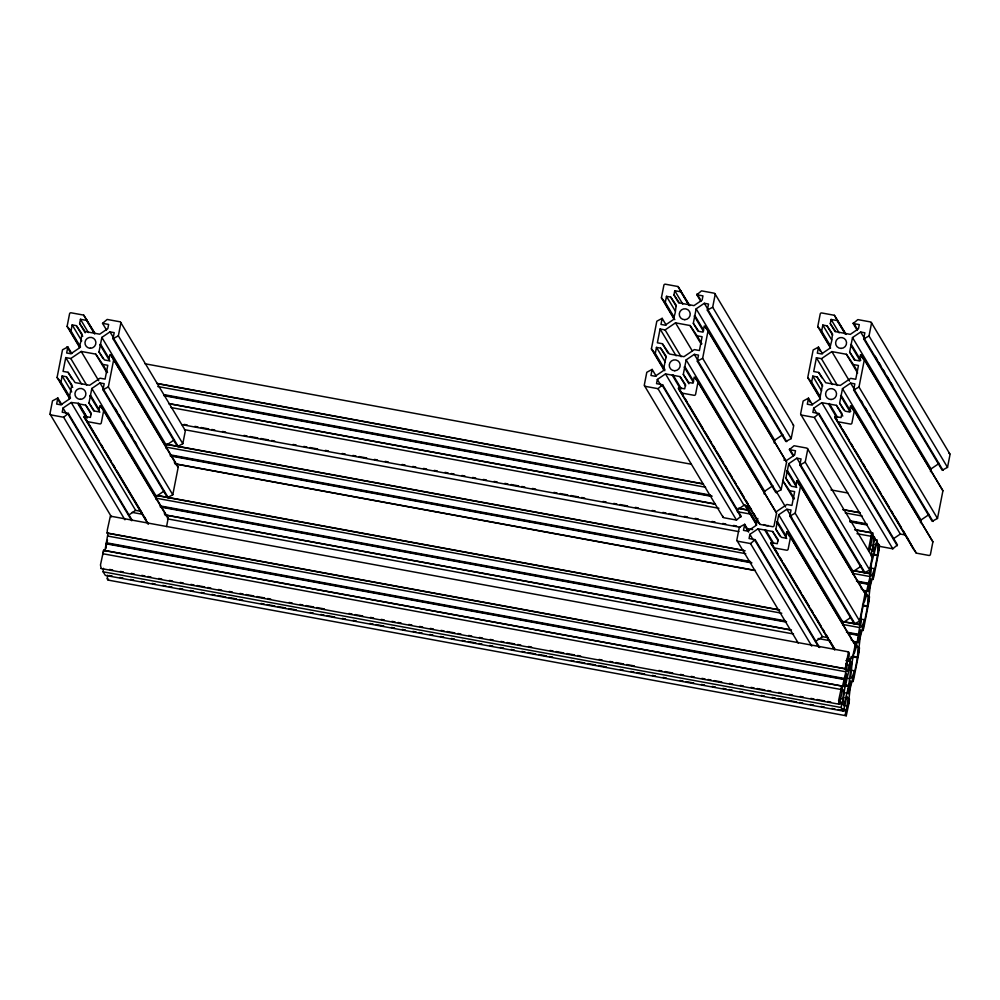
<?xml version="1.0" encoding="UTF-8"?>
<svg xmlns="http://www.w3.org/2000/svg" width="1000" height="1000" viewBox="0 0 1000 1000"><rect width="100%" height="100%" fill="white"/><g stroke="black" fill="none" stroke-linecap="round" stroke-linejoin="round"><path stroke-width="1.5" d="M842.925 708.838L846.438 710.138L848.037 698.238L846.862 696.275L843.462 711.125L105.35 575.388L103.112 571.812L103.438 568.312M843.462 711.125L841.237 707.55L841.862 702.487L838.8 701.925M101.137 568.513L100.487 564.888L103.637 550.25L841.762 685.987L841.162 692.163L845.888 671.787L846.338 663.5L845.275 668.9L107.15 533.162L107.35 529.825L110.363 516.138L848.475 651.875L849.3 653.25L848.988 656.725L847.425 661.725L846.637 669.438L847.812 671.4L851.225 656.525L852.35 658.3L855.913 641.825L855.312 648L857.2 642.125L860.825 619.913L860.487 619.35L859.425 624.738L842.55 621.638M104.925 550.55L108.075 532.962M107.575 575.225L107.263 578.75M845.275 668.9L848.475 651.875M841.862 702.487L842.3 703.225L843.9 691.325L842.738 689.362L839.338 704.212M846 709.4L845.387 714.488M848.637 686.012L851.6 663.15L850.888 661.975L844.65 688.975L842.675 703.838L843.787 705.713L848.637 686.012L844.038 685.175M859.425 624.738L859.762 620.538M854.35 670.812L854.75 671.488L857.463 657.7L858.062 647.163L856.888 645.2L854.475 652.712L854.075 652.025L852.35 660.812L850.775 676.35L851.95 678.312L854.35 670.812L849.75 669.963M852.562 570.562L869.45 573.675L869.837 569.188M864.975 593.938L865.925 590.763L865.337 596.925L870.062 576.55L870.5 568.275L869.45 573.675M864.375 619.738L864.775 620.413L867.475 606.625L868.075 596.1L866.9 594.125L864.5 601.638L864.087 600.962L861.388 614.75L860.788 625.288L861.963 627.25L864.375 619.738L859.762 618.9M868.85 548.713L872.362 550.013L873.962 538.112L872.788 536.15L869.375 551.025L868.5 549.412L871.812 532.775L854.938 529.663M874.575 537.175L872.738 550.638L873.438 551.825L877.237 539.987L874.163 539.425M874.388 568.675L874.8 569.35L877.5 555.562L878.1 545.025L876.925 543.062L871.413 563.675L870.812 574.212L871.988 576.175L874.388 568.675L869.788 567.825M878.688 544.225L878.4 550.962L879.463 545.562L879.125 549.775L873.812 576.8L872.962 579.55L873.55 573.375L870.212 586.438L868.388 602.038L869.438 596.638L869.125 600.737L863.775 627.962L862.938 630.625L863.538 624.45L860.188 637.5L858.363 653.1L859.425 647.712L859.112 651.812L853.75 679.038L852.925 681.688L853.512 675.525L850.163 688.575L848.337 704.175L849.4 698.775L849.188 702.288L846.25 715.775L108.075 580.075L107.275 578.775M69.812 398.787L57.075 377.475L62.512 349.8L67.85 346.925L71.825 353.587M79.825 347.713L67.1 326.4L69.562 313.837A1.312 1.3 -30.9 0 1 71.1 312.8L83.7 315.113L94.663 332.837M86.95 417.262L78.562 403.3L71.188 402.5L63.025 408.05L62.213 412.225L68.3 413.35L63.663 417.262L51.05 414.938A1.312 1.3 -30.9 0 1 50.025 413.425L52.488 400.863L57.838 398L56.638 404.062L60.838 404.837L69 399.3L71.838 384.8L66.35 376.75L62.15 375.975L60.963 382.038L70.512 398.025M65.763 357.587L63.05 371.375L68.075 372.3L75.088 382.587L89.637 385.262L100.062 378.188L105.087 379.113L107.788 365.312L102.762 364.4L95.75 354.113L81.2 351.438L70.788 358.512L65.763 357.587L81.675 384.225M67.85 346.925L66.662 352.987L70.862 353.762L79.013 348.225L80.975 341.075L81.862 333.725L76.375 325.675L72.175 324.9L70.987 330.962L80.525 346.95M85.188 332.788L79.625 323.462L80.45 319.288L86.538 320.4L94.488 333.713M86.538 320.4L86.7 319.525M147.8 523.713L84.138 417.175L84.312 416.3L90.4 417.413L91.225 413.225L85.738 405.175L79 403.938M106.525 330L102.55 323.35L107.175 319.438L119.787 321.75A1.312 1.3 -30.9 0 1 120.825 323.263L118.362 335.825L182.812 443.7L177.463 446.562L113.012 338.7L114.2 332.638L110 331.863L101.85 337.4L100.538 344.113L109.288 358.762M93.763 410.962L88.987 402.975L91.825 388.475L99.987 382.925L104.188 383.7L103 389.762L167.45 497.638L172.787 494.775L178.225 467.088L110.763 354.825L109.887 354.663L108.688 360.725L104.488 359.95L99 351.9L100.538 344.113M88.987 402.975L94.475 411.025L98.675 411.788L99.862 405.725L103.75 410.288L101.287 422.85A1.312 1.3 -30.9 0 1 99.75 423.9L87.137 421.575L84.138 417.175M172.787 494.775L108.338 386.9L113.763 359.225M102.963 554.513L103.637 550.25M155.75 499.025L156.287 496.337L91.825 388.475M165.775 447.95L166.3 445.262L101.85 337.4M166.562 526.538L168.2 518.162L103.75 410.288M182.812 443.7L185.275 431.138A1.312 1.3 -30.9 0 0 184.488 429.688M664.212 370.337L651.4 348.888L656.825 321.213L662.163 318.35L666.175 325.05M674.225 319.275L661.413 297.825L663.875 285.262A1.312 1.3 -30.9 0 1 665.413 284.212L678.025 286.537L689.837 305.688M792.613 424.55A1.312 1.3 -30.9 0 1 793.637 426.062L791.175 438.625L785.825 441.488L707.325 310.113L708.525 304.05L704.325 303.275L696.162 308.812L693.325 323.312L698.812 331.362L703.012 332.137L704.2 326.075L708.088 330.637L786.587 462.013L781.15 489.7L775.812 492.562L697.312 361.188L698.5 355.125L694.3 354.35L686.15 359.888L683.3 374.387L688.787 382.438L692.987 383.212L694.175 377.15L698.062 381.712L776.562 513.088L774.1 525.65A1.312 1.3 -30.9 0 1 772.562 526.688L759.963 524.375L756.963 519.975L678.462 388.587L678.625 387.713L684.712 388.837L685.537 384.65L680.05 376.6L665.5 373.925L657.35 379.462L656.525 383.65L662.613 384.762L657.987 388.675L645.375 386.362A1.312 1.3 -30.9 0 1 644.338 384.85L646.8 372.287L652.15 369.412L650.962 375.475L655.163 376.25L663.312 370.712L666.162 356.213L660.675 348.162L656.475 347.388L655.275 353.45L664.887 369.538M660.075 329L657.375 342.8L662.4 343.725L669.412 354L683.962 356.675L694.375 349.6L699.4 350.525L702.113 336.737L697.087 335.812L690.075 325.525L675.512 322.85L665.1 329.925L660.075 329L676.1 355.812M662.163 318.35L660.975 324.412L665.175 325.188L673.337 319.637L675.288 312.488L676.175 305.138L670.688 297.087L666.488 296.325L665.3 302.387L674.112 317.137M678.75 302.925L673.938 294.887L674.762 290.7L680.85 291.812L688.863 305.225M680.85 291.812L681.025 290.938M700.875 301.462L696.862 294.762L701.5 290.85L714.112 293.175A1.312 1.3 -30.9 0 1 715.138 294.688L712.675 307.25L791.175 438.625M698.062 381.712L695.6 394.275A1.312 1.3 -30.9 0 1 694.062 395.312L681.462 393L678.462 388.587M781.15 489.7L702.65 358.312L708.088 330.637M722.837 516.225A1.312 1.3 -30.9 0 0 723.875 517.737L736.475 520.05L741.112 516.15L662.613 384.762M834.663 650.013L771 543.475L771.175 542.6L777.262 543.725L778.088 539.538L772.6 531.487L758.05 528.812L749.887 534.35L749.075 538.538L755.163 539.65L750.525 543.562L737.913 541.25A1.312 1.3 -30.9 0 1 736.888 539.738L739.35 527.175L744.7 524.3L743.5 530.363L747.712 531.138L755.863 525.6L757.825 518.45M756.575 522.987L747.825 508.35L748.425 505.312M764.125 493.95L764.65 491.262L686.15 359.888M774.137 442.875L774.663 440.2L696.162 308.812M793.388 456.312L789.412 449.65L794.05 445.737L806.65 448.062A1.312 1.3 -30.9 0 1 807.688 449.575L805.225 462.137L869.675 570L864.325 572.875L799.875 465L801.062 458.938L796.862 458.162L788.713 463.7L787.4 470.425L796.15 485.062M779.825 535.938L775.85 529.275L778.7 514.775L786.85 509.237L791.05 510.012L789.862 516.075L854.312 623.938L859.65 621.075L865.088 593.387L797.625 481.125L796.75 480.962L795.562 487.025L791.35 486.25L785.875 478.2L787.4 470.425M820.55 399.087L807.738 377.638L813.162 349.963L818.5 347.088L822.513 353.8M830.575 348.025L817.75 326.575L820.212 314.012A1.312 1.3 -30.9 0 1 821.75 312.962L834.362 315.287L846.175 334.438M948.95 453.3A1.312 1.3 -30.9 0 1 949.975 454.812L947.513 467.375L942.163 470.238L863.675 338.862L864.862 332.8L860.662 332.025L852.5 337.562L849.663 352.062L855.15 360.112L859.35 360.887L860.537 354.825L864.425 359.387L942.925 490.763L937.487 518.45L932.15 521.312L853.65 389.938L854.837 383.875L850.638 383.1L842.487 388.638L839.638 403.137L845.125 411.188L849.325 411.962L850.512 405.887L854.4 410.462L932.9 541.838L930.438 554.4A1.312 1.3 -30.9 0 1 928.9 555.438L916.3 553.125L913.3 548.725L834.8 417.337L834.975 416.463L841.05 417.575L841.875 413.4L836.388 405.35L821.838 402.675L813.688 408.212L812.862 412.4L818.95 413.512L814.325 417.425L801.712 415.112A1.312 1.3 -30.9 0 1 800.675 413.6L803.15 401.037L808.487 398.162L807.3 404.225L811.5 405L819.65 399.462L822.5 384.963L817.013 376.912L812.812 376.138L811.612 382.2L820.425 396.95M816.413 357.75L813.713 371.538L818.737 372.463L825.75 382.75L840.3 385.425L850.713 378.35L855.738 379.275L858.45 365.487L853.425 364.562L846.413 354.275L831.862 351.6L821.438 358.675L816.413 357.75L832.438 384.562M818.5 347.088L817.312 353.162L821.513 353.925L829.675 348.387L831.625 341.238L832.513 333.888L827.025 325.838L822.825 325.075L821.637 331.138L830.45 345.875M852.812 641.162L855.05 644.587L787.613 532.2L786.725 532.038L785.537 538.1L781.338 537.325L775.85 529.275M835.088 331.675L830.275 323.638L831.1 319.45L837.188 320.562L845.2 333.975M790.612 536.6L788.15 549.163A1.312 1.3 -30.9 0 1 786.612 550.2L774 547.888L771 543.475M859.65 621.075L795.2 513.2L800.625 485.525M837.188 320.562L837.362 319.688M857.212 330.213L853.2 323.512L857.837 319.6L870.45 321.925A1.312 1.3 -30.9 0 1 871.475 323.438L869.013 336L947.513 467.375M854.4 410.462L851.938 423.025A1.312 1.3 -30.9 0 1 850.4 424.062L837.8 421.737L834.8 417.337M937.487 518.45L858.988 387.062L864.425 359.387M842.625 625.325L843.15 622.65L778.7 514.775M852.638 574.263L853.162 571.575L788.713 463.7M871.925 549.275L871.3 554.3L872.387 556.175L869.675 570M879.175 544.975A1.312 1.3 -30.9 0 0 880.212 546.487L892.825 548.8L897.45 544.888L818.95 413.512M913.3 548.725L907.062 537.112M920.462 522.7L920.987 520.013L842.487 388.638M930.475 471.625L931 468.938L852.5 337.562M107.5 540.075L107.325 540.712A6.55 0.663 -79.6 0 0 106.713 543.375M108.513 579.125L108.1 580.062M873.1 533.075L871.225 538.95L871.938 532.975L855.062 529.875M841.762 685.987L838.612 700.612L839.262 704.25L101.163 568.525M113.012 338.7L118.362 335.825M103 389.762L108.338 386.9M166.3 445.262L174.45 439.725M128.65 515.125L135.638 510.375L141.025 511.362M156.287 496.337L164.438 490.8M707.325 310.113L712.675 307.25M697.312 361.188L702.65 358.312M863.675 338.862L869.013 336M774.663 440.2L782.812 434.65M853.65 389.938L858.988 387.062M799.875 465L805.225 462.137M737.013 510.05L744 505.3L749.388 506.287M764.65 491.262L772.8 485.725M776.513 511.562L786.925 504.487L791.95 505.412L794.65 491.625L789.625 490.7L782.625 480.412M789.862 516.075L795.2 513.2M931 468.938L939.163 463.4M893.35 538.8L900.337 534.05L905.725 535.037M920.987 520.013L929.137 514.475M853.162 571.575L861.312 566.038M815.512 641.425L822.5 636.675L827.887 637.663M843.15 622.65L850.138 617.9M846.2 715.8L845.387 714.5M696.862 294.762L702.95 295.887L702.138 300.062L693.975 305.613L679.425 302.938L673.938 294.887M853.2 323.512L859.287 324.625L858.475 328.812L850.312 334.363L835.763 331.675L830.275 323.638M661.413 297.825L665.3 302.387M817.75 326.575L821.637 331.138M651.4 348.888L655.275 353.45M807.738 377.638L811.612 382.2M102.55 323.35L108.637 324.462L107.812 328.65L99.663 334.188L85.113 331.512L79.625 323.462M789.412 449.65L795.5 450.775L794.675 454.963L786.525 460.5L783.838 460M67.1 326.4L70.987 330.962M145.025 363.775L691.325 464.237M830.962 489.913L847.85 493.013M157.037 383.413L703.337 483.875M842.987 509.55L859.862 512.65M157.162 383.625L703.462 484.075M843.112 509.762L859.987 512.863M157.775 386.512L705.612 487.25M845.263 512.925L862.138 516.025M164.125 394.663L710.425 495.112M850.075 520.8L866.95 523.9M164.062 395.238L711.9 495.975M850.013 521.375L866.9 524.475M163.925 395.675L711.762 496.413M849.875 521.812L866.75 524.925M57.075 377.475L60.963 382.038M744.688 504.875L747.825 508.35M168.738 403.55L715.288 503.988M738.312 508.225L749.05 510.2M169.112 403.738L715.413 504.2M739.975 508.713L747.638 510.125M171.05 407.55L718.888 508.288M737.3 511.675L751.112 514.212M857 533.688L870.812 536.225M870.9 537.55L873.962 538.112M875.025 544.462L878.1 545.025M870.113 545.262L873.175 545.825M184.137 424.412L187.213 424.975M194.875 426.388L197.95 426.95M201.012 427.512L208.688 428.925M211.762 429.487L214.825 430.05M222.5 431.463L225.575 432.025M243.988 435.412L247.05 435.975M250.125 436.538L257.8 437.95M260.863 438.512L268.538 439.925M271.613 440.487L274.675 441.062M293.087 444.45L296.163 445.012M303.837 446.425L306.9 446.987M309.975 447.55L317.65 448.963M325.312 450.375L328.387 450.938M342.2 453.475L345.262 454.038M352.938 455.45L356.012 456.012M359.075 456.575L366.75 457.987M374.425 459.4L377.488 459.963M385.163 461.375L388.237 461.938M402.05 464.475L405.112 465.037M412.788 466.45L415.85 467.013M423.525 468.425L426.6 468.988M434.275 470.4L437.337 470.975M445.012 472.375L448.088 472.95M451.15 473.512L454.225 474.075M461.887 475.487L464.963 476.05M472.638 477.463L475.7 478.025M483.375 479.438L486.45 480M494.113 481.413L497.188 481.975M504.862 483.387L507.925 483.95M511 484.513L518.675 485.925M521.737 486.488L524.812 487.05M532.487 488.462L535.55 489.025M553.962 492.413L557.038 492.975M560.1 493.537L567.775 494.95M570.85 495.525L578.513 496.925M581.587 497.5L584.663 498.062M603.075 501.45L606.138 502.013M613.812 503.425L616.888 503.988M619.95 504.55L627.625 505.962M635.3 507.375L638.362 507.938M652.175 510.475L655.25 511.037M662.925 512.45L665.987 513.013M669.062 513.575L676.725 514.987M684.4 516.4L687.475 516.962M695.15 518.375L698.213 518.938M712.025 521.475L715.1 522.05M722.763 523.45L725.837 524.025M733.512 525.425L736.575 526M181.85 424.637L740.425 527.362M746.562 528.488L752.7 529.612M872.487 554.038L877.1 554.875M872.9 554.712L877.5 555.562M184.9 429.762L738.875 531.625M166.488 444.225L743.487 550.325M853.975 570.638L869.325 573.462M166.625 444.425L745.15 550.812M165.7 447.038L745.763 553.7M853.175 573.45L870.062 576.55M170.512 454.9L750.575 561.562M856.462 581.038L868.737 583.3M170.45 455.475L750.512 562.15M857.938 581.9L868.675 583.875M170.312 455.925L751.912 562.875M857.8 582.337L868.538 584.312M174.338 462.525L178.225 467.088M861.2 588.825L862.087 588.987L797.625 481.125M175.125 463.787L755.438 570.438M862.613 590.212L867.212 591.05M175.5 463.988L754.025 570.363M865.013 595.525L868.075 596.1M862.475 605.1L867.075 605.95M862.875 605.788L867.475 606.625M158.012 495.575L779.5 609.862M842.425 621.425L859.3 624.525M156.6 495.5L779.625 610.062M155.675 498.1L781.775 613.237M843.162 624.525L860.037 627.625M160.5 505.975L785.062 620.825M846.438 632.112L858.713 634.362M160.438 506.55L786.538 621.688M847.913 632.975L858.662 634.95M160.3 506.987L786.388 622.125M847.775 633.413L858.512 635.388M164.312 513.6L168.2 518.162M851.175 639.9L852.062 640.062L787.613 532.2M165.113 514.862L791.462 629.975M852.588 641.275L857.2 642.125M165.487 515.05L790.05 629.9M852.962 641.475L856.038 642.038M132.125 512.375L142.863 514.35M167.425 518.862L793.525 633.987M818.075 638.513L830.35 640.763M854.987 646.6L858.062 647.163M852.45 656.175L857.05 657.025M852.862 656.85L857.463 657.7M847.312 658.5L850.387 659.062M847.013 660.05L850.075 660.612M845.913 660.5L850.512 661.338M846.625 664.963L849.7 665.525M107.025 532.962L845.15 668.688M107.762 536.05L845.888 671.787M846.95 678.138L850.025 678.7M106.45 542.788L844.562 678.525M106.388 543.375L844.513 679.1M106.25 543.812L844.362 679.538M844.1 684.587L848.7 685.438M843.9 685.612L848.5 686.462M103.763 550.462L843.05 686.287M102.625 553.7L840.75 689.438M840.837 690.763L843.9 691.325M844.112 692.638L847.175 693.2M844.963 697.675L848.037 698.238M840.05 698.475L843.125 699.038M109.575 569.438L112.65 570M120.312 571.413L123.387 571.975M131.062 573.387L134.125 573.95M141.8 575.363L144.875 575.925M147.938 576.487L151.012 577.062M158.688 578.462L161.75 579.038M169.425 580.438L172.488 581.013M180.162 582.413L183.238 582.987M190.912 584.4L193.975 584.963M197.05 585.525L204.713 586.938M207.787 587.5L210.863 588.062M218.525 589.475L221.6 590.037M229.275 591.45L232.338 592.013M240.012 593.425L243.088 593.987M246.15 594.55L253.825 595.962M256.887 596.525L264.562 597.938M267.638 598.5L270.7 599.062M289.125 602.45L292.188 603.013M299.862 604.425L302.925 604.987M306 605.562L313.675 606.962M316.737 607.537L324.412 608.95M348.963 613.462L352.038 614.025M355.1 614.587L362.775 616M370.45 617.413L373.525 617.975M381.188 619.388L384.263 619.95M391.938 621.362L395 621.925M398.075 622.487L401.138 623.05M408.812 624.462L411.887 625.025M419.562 626.438L422.625 627M430.3 628.413L433.363 628.975M441.037 630.388L444.113 630.95M447.175 631.512L454.85 632.925M457.925 633.5L460.988 634.062M468.663 635.475L471.737 636.038M479.4 637.45L482.475 638.013M490.15 639.425L493.212 639.987M500.887 641.4L503.963 641.963M507.025 642.525L514.7 643.938M517.762 644.5L520.837 645.062M528.513 646.475L531.575 647.038M550 650.425L553.062 650.987M556.138 651.55L563.8 652.962M566.875 653.525L574.55 654.938M577.612 655.5L580.688 656.062M599.1 659.45L602.175 660.025M609.837 661.425L612.913 662M615.975 662.562L623.65 663.975M626.725 664.538L634.4 665.95M658.95 670.462L662.013 671.025M665.088 671.587L672.763 673M680.438 674.412L683.5 674.975M691.175 676.388L694.237 676.95M701.912 678.363L704.987 678.925M708.05 679.488L711.125 680.05M714.188 680.612L721.862 682.025M729.538 683.438L732.613 684M740.275 685.413L743.35 685.975M751.025 687.387L754.087 687.95M757.163 688.525L764.837 689.925M767.9 690.5L770.975 691.062M778.637 692.475L781.712 693.037M789.388 694.45L792.45 695.013M800.125 696.425L803.2 696.988M810.875 698.4L813.938 698.962M817.013 699.525L824.675 700.938M827.75 701.5L830.812 702.062M838.487 703.475L841.562 704.038M844.188 705.387L847.25 705.95M103.112 571.812L841.237 707.55M109.1 575.5L112.175 576.075M119.85 577.475L122.912 578.05M130.588 579.45L133.663 580.025M141.325 581.438L144.4 582M152.075 583.413L155.137 583.975M162.812 585.388L165.888 585.95M168.95 586.512L172.025 587.075M179.688 588.488L182.763 589.05M190.438 590.462L193.5 591.025M201.175 592.438L204.25 593M211.925 594.412L214.988 594.975M218.062 595.538L225.725 596.95M228.8 597.513L236.475 598.925M239.537 599.487L242.613 600.05M261.025 603.438L264.1 604M267.162 604.575L274.837 605.988M277.9 606.55L285.575 607.962M288.65 608.525L296.325 609.938M310.125 612.475L313.2 613.038M320.875 614.45L323.938 615.013M327.013 615.575L334.688 616.987M342.362 618.4L345.425 618.962M353.1 620.375L356.163 620.938M369.975 623.475L373.05 624.038M376.112 624.6L383.787 626.013M391.463 627.425L394.538 627.987M402.2 629.4L405.275 629.963M412.95 631.375L416.012 631.938M419.087 632.513L422.15 633.075M429.825 634.487L432.9 635.05M440.562 636.462L443.638 637.025M451.312 638.438L454.375 639M462.05 640.413L465.125 640.975M468.188 641.538L475.863 642.95M478.938 643.512L482 644.075M489.675 645.487L492.738 646.05M500.412 647.463L503.488 648.025M511.163 649.438L514.225 650M521.9 651.413L524.963 651.975M528.038 652.537L535.712 653.95M538.775 654.513L546.45 655.925M549.525 656.488L552.587 657.062M571 660.438L574.075 661.012M577.137 661.575L584.812 662.987M587.888 663.55L595.562 664.963M598.625 665.525L606.3 666.938M620.112 669.475L623.175 670.037M630.85 671.45L633.925 672.013M636.987 672.575L644.663 673.988M652.337 675.4L655.4 675.962M663.075 677.375L666.15 677.938M679.963 680.475L683.025 681.038M686.1 681.612L693.775 683.012M701.438 684.425L704.513 684.987M712.188 686.4L715.25 686.963M722.925 688.375L726 688.938M729.062 689.513L732.138 690.075M739.812 691.488L742.875 692.05M750.55 693.462L753.612 694.025M761.287 695.438L764.362 696M772.038 697.412L775.1 697.975M778.175 698.538L785.837 699.95M788.913 700.512L796.587 701.925M799.65 702.487L802.725 703.05M810.4 704.463L813.462 705.025M821.137 706.438L824.212 707M831.875 708.413L834.95 708.975M838.012 709.538L845.688 710.95M942.925 490.763L861.425 354.988M932.9 541.838L851.4 406.05M786.587 462.013L705.088 326.238M862.837 590.087L864.338 592.288M776.562 513.088L695.062 377.312M871.325 322.537L949.825 453.913M860.662 332.025L864.663 338.725M875.075 356.15L877.475 360.175M879.075 362.863L880.688 365.538M883.088 369.562L884.688 372.238M887.087 376.262L889.5 380.288M891.1 382.962L892.7 385.65M864.55 339.025L943.05 470.4M853.375 322.625L857.387 329.338M860.537 354.825L862.938 358.85M834.362 315.287L845.575 334.05M851.188 344.275L860.8 360.363M850.55 344.712L860.163 360.8M831.1 319.45L839.112 332.85M849.663 352.062L854.463 360.112M853.425 364.562L857.425 371.262M846.413 354.275L857.625 373.038M827.025 325.838L832.638 335.225M822.825 325.075L831.637 339.812M820.75 330.975L830.362 347.062M831.862 351.6L849.475 381.087M850.638 383.1L854.638 389.8M861.05 400.525L862.65 403.2M865.05 407.225L867.463 411.25M869.062 413.925L870.662 416.613M873.062 420.637L874.663 423.312M897.1 460.85L898.7 463.537M854.538 390.1L933.037 521.475M818.425 348.275L820.025 350.95M851.325 407.238L852.925 409.913M821.438 358.675L837.463 385.487M841.162 395.35L850.775 411.438M840.525 395.788L850.138 411.875M839.638 403.137L843.65 409.837M818.737 372.463L821.938 377.825M836.388 405.35L842.8 416.075M817.013 376.912L822.613 386.3M812.812 376.138L821.612 390.887M829.225 403.475L837.663 417.512M828.575 403.913L836.587 417.312M834.975 416.463L837.375 420.487M838.975 423.162L841.375 427.188M842.975 429.862L849.388 440.588M850.987 443.275L853.388 447.3M855 449.975L861.4 460.7M863 463.387L865.413 467.4M867.013 470.087L873.413 480.812M875.025 483.488L881.425 494.212M883.025 496.9L889.438 507.625M891.038 510.3L893.438 514.325M895.05 517L901.45 527.725M903.05 530.413L905.462 534.438M837.8 421.737L916.3 553.125M810.738 382.038L820.35 398.125M821.838 402.675L900.337 534.05M818.775 414.4L897.275 545.775M808.487 398.162L812.487 404.862M808.4 399.338L810 402.025M813.688 408.212L816.888 413.575M814.325 417.425L892.825 548.8M800.837 414.5L879.338 545.875M714.987 293.788L793.487 425.163M807.537 448.675L871.988 556.538M704.325 303.275L708.325 309.975M766 406.5L767.6 409.188M796.862 458.162L800.85 464.825M708.213 310.275L786.712 441.65M800.763 465.163L865.212 573.038M697.038 293.888L700.238 299.25M789.587 448.775L793.562 455.425M796.75 480.962L799.137 484.963M678.025 286.537L689.237 305.3M694.85 315.538L703.662 330.275M694.212 315.963L703.45 331.35M786.75 470.863L796.737 487.475M674.762 290.7L682.775 304.1M693.325 323.312L698.125 331.362M785.875 478.2L789.85 484.862M697.087 335.812L701.888 343.85M789.625 490.7L794.4 498.688M690.075 325.525L701.287 344.3M783.413 481.75L793.763 499.062M670.688 297.087L676.3 306.475M666.488 296.325L675.3 311.062M664.412 302.225L674.825 319.65M675.512 322.85L692.337 351M694.3 354.35L698.3 361.05M776.025 491.05L785.575 507.038M786.85 509.237L791.625 517.225M817.087 559.837L818.675 562.5M698.2 361.35L776.7 492.725M790.738 516.237L855.2 624.1M786.725 532.038L789.112 536.025M665.1 329.925L681.125 356.737M684.825 366.6L693.637 381.35M777.375 521.487L786.125 536.138M684.188 367.038L693.425 382.425M776.737 521.925L786.712 538.538M683.3 374.387L688.913 383.775M662.4 343.725L668 353.1M680.05 376.6L685.662 385.988M772.6 531.487L778.175 540.812M660.675 348.162L666.275 357.55M672.875 374.725L681.325 388.762M765.425 529.612L773.812 543.562M656.475 347.388L665.275 362.137M672.237 375.163L680.25 388.562M764.788 530.05L772.738 543.362M678.625 387.713L683.438 395.75M685.037 398.438L687.438 402.463M689.05 405.138L703.462 429.275M705.062 431.95L711.475 442.675M713.075 445.363L715.475 449.375M717.075 452.062L723.487 462.788M725.088 465.462L727.487 469.487M729.1 472.175L732.3 477.537M733.9 480.213L736.3 484.237M737.9 486.912L744.312 497.638M745.913 500.325L748.325 504.35M749.925 507.025L751.525 509.7M753.925 513.725L755.525 516.413M771.175 542.6L778.337 554.587M779.925 557.25L782.312 561.25M783.913 563.913L801.413 593.2M803 595.862L809.375 606.525M810.962 609.188L813.35 613.175M814.938 615.85L821.312 626.5M822.9 629.163L824.488 631.825M826.075 634.487L828.462 638.488M830.062 641.15L834.837 649.137M681.462 393L759.963 524.375M774 547.888L834.475 649.087M654.4 353.288L664.812 370.725M746.938 508.188L756.488 524.163M744.737 505.112L756.675 525.087M665.5 373.925L744 505.3M758.05 528.812L822.5 636.675M755.163 539.65L819.613 647.525M662.438 385.65L740.938 517.025M754.987 540.538L818.637 647.075M652.15 369.412L656.15 376.125M744.7 524.3L748.675 530.962M657.35 379.462L661.35 386.163M744.613 525.475L748.587 532.125M749.887 534.35L753.075 539.675M657.987 388.675L736.475 520.05M750.525 543.562L811.8 646.112M644.5 385.75L722.987 517.125M737.038 540.638L798.312 643.175M120.662 322.362L185.125 430.238M110 331.863L113.188 337.188M113.9 338.862L178.35 446.725M110.763 354.825L175.225 462.688M83.7 315.113L94.85 333.762M99.887 344.55L109.875 361.163M80.45 319.288L88.4 332.6M99 351.9L102.987 358.562M102.762 364.4L107.537 372.388M95.75 354.113L106.9 372.75M76.375 325.675L82.737 336.325M72.175 324.9L81.725 340.887M70.1 330.8L79.65 346.788M81.2 351.438L98.713 380.725M99.987 382.925L103.162 388.263M115.1 408.237L117.487 412.225M119.075 414.888L120.675 417.55M123.062 421.55L124.65 424.212M127.037 428.212L129.425 432.2M131.012 434.862L132.613 437.525M135 441.525L136.588 444.188M103.875 389.925L168.325 497.8M66.963 346.763L70.95 353.425M100.75 405.887L165.2 513.763M70.788 358.512L86.7 385.15M90.512 395.188L99.262 409.837M89.875 395.625L99.85 412.238M68.075 372.3L72.062 378.963M85.738 405.175L91.3 414.5M66.35 376.75L72.725 387.4M62.15 375.975L71.7 391.95M78.562 403.3L87.312 417.95M77.925 403.738L85.875 417.062M84.312 416.3L99.438 441.6M101.025 444.263L103.413 448.263M105 450.925L111.363 461.575M112.963 464.237L115.35 468.237M116.938 470.9L142.4 513.513M143.988 516.175L146.375 520.163M87.137 421.575L148.412 524.125M60.075 381.875L69.625 397.863M71.188 402.5L135.638 510.375M68.3 413.35L131.95 519.888M68.125 414.225L131.775 520.763M57.838 398L61.812 404.663M58.537 400.5L60.925 404.5M63.025 408.05L66.213 413.375M63.663 417.262L124.938 519.8M50.175 414.325L111.45 516.875M768.363 525.525A5.5 5.438 -30.9 0 1 763.95 524.562M871.1 555.925A1.312 1.3 -30.9 0 1 872.138 557.438M852.6 657.025A1.312 1.3 -30.9 0 1 851.488 658.075M846.488 673.95A6.55 0.663 -79.6 0 1 846.562 676.062L846.35 677.938A6.55 0.663 -79.6 0 1 844.025 686.762A6.55 0.663 -79.6 0 1 845.45 676.438L845.9 674.95A6.55 0.663 -79.6 0 1 846.45 673.938M105.9 548.55A6.55 0.663 -79.6 0 1 106.475 544.625M831.087 399.5A5.5 5.438 -30.9 0 0 835.812 391.262A5.5 5.438 -30.9 0 0 826.312 391.388A5.5 5.438 -30.9 0 0 831.087 399.5M841.1 348.425A5.5 5.438 -30.9 0 0 845.825 340.188A5.5 5.438 -30.9 0 0 836.325 340.312A5.5 5.438 -30.9 0 0 841.1 348.425M674.75 370.75A5.5 5.438 -30.9 0 0 679.475 362.512A5.5 5.438 -30.9 0 0 669.975 362.638A5.5 5.438 -30.9 0 0 674.75 370.75M684.762 319.688A5.5 5.438 -30.9 0 0 689.488 311.438A5.5 5.438 -30.9 0 0 679.987 311.562A5.5 5.438 -30.9 0 0 684.762 319.688M80.425 399.338A5.5 5.438 -30.9 0 0 85.15 391.087A5.5 5.438 -30.9 0 0 75.65 391.225A5.5 5.438 -30.9 0 0 80.425 399.338M90.45 348.263A5.5 5.438 -30.9 0 0 95.175 340.025A5.5 5.438 -30.9 0 0 85.675 340.15A5.5 5.438 -30.9 0 0 90.45 348.263M859.338 639.825A6.55 0.663 -79.6 0 0 860.638 629.8A6.55 0.663 -79.6 0 0 858.3 639.05A6.55 0.663 -79.6 0 0 859.338 639.825M869.35 588.75A6.55 0.663 -79.6 0 0 870.662 578.725A6.55 0.663 -79.6 0 0 868.312 587.987A6.55 0.663 -79.6 0 0 869.35 588.75M849.312 690.9A6.55 0.663 -79.6 0 0 850.625 680.863A6.55 0.663 -79.6 0 0 848.275 690.125A6.55 0.663 -79.6 0 0 849.312 690.9"/></g></svg>
